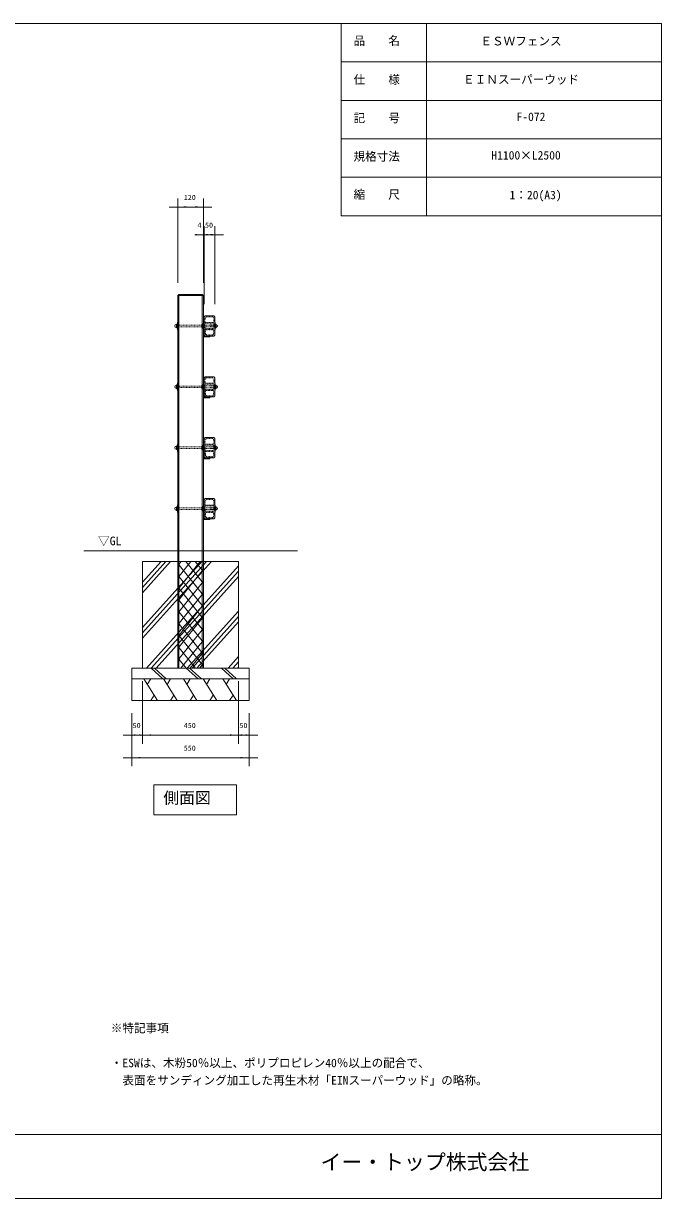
# Model space of a CAD drawing. Units: millimetres, scale not verified. Extents: x -3900 to 3900, y -2750 to 2750.
# Drawn here: x 912 to 3900, y -2750 to 2750 of the extents above; entities that cross this region are included whole.
import ezdxf
from ezdxf.enums import TextEntityAlignment as Align

# ---------------------------------------------------------------- set-up
doc = ezdxf.new("R2010")
doc.units = ezdxf.units.MM
doc.header["$LTSCALE"] = 20
doc.linetypes.add('USER5', pattern=[0.208282, 0.069427, -0.138855])
doc.layers.add('0-1_IMPORTED', color=30, linetype='Continuous', lineweight=18)
doc.styles.add('ＭＳ ゴシック', font='')
doc.styles.get('ＭＳ ゴシック').set_extended_font_data('MS Gothic')

msp = doc.modelspace()

# ---------------------------------------------------------------- linework, layer by layer
at = {"layer": '0-1_IMPORTED'}
for p, q in [((2400, 2750), (2400, 1850)), ((2800, 2750), (2800, 1850)), ((3900, 2570), (2400, 2570)), ((3900, 2390), (2400, 2390)), ((3900, 2210), (2400, 2210)), ((3900, 2030), (2400, 2030)), ((3900, 1850), (2400, 1850)), ((1634.5, 1476.73), (1754.5, 1476.73)), ((1639.5, 1481.73), (1639.5, -268.27)), ((1749.5, 1481.73), (1749.5, -268.27)), ((1628, 1341.38), (1628, 1327.08)), ((1628.71, 1334.23), (1632.29, 1334.23)), ((1747, 1337.97), (1752.5, 1337.97)), ((1747, 1330.49), (1752.5, 1330.49)), ((1758.5, 1324.23), (1754.5, 1328.23)), ((1758.5, 1324.23), (1758.5, 1344.23)), ((1814.29, 1334.23), (1810.71, 1334.23)), ((1815, 1328.22), (1815, 1340.24)), ((1628, 1056.38), (1628, 1042.08)), ((1628.71, 1049.23), (1632.29, 1049.23)), ((1747, 1052.97), (1752.5, 1052.97)), ((1747, 1045.49), (1752.5, 1045.49)), ((1758.5, 1039.23), (1758.5, 1059.23)), ((1814.29, 1049.23), (1810.71, 1049.23)), ((1815, 1043.22), (1815, 1055.24)), ((1758.5, 1039.23), (1754.5, 1043.23)), ((1628, 771.38), (1628, 757.08)), ((1758.5, 754.23), (1758.5, 774.23)), ((1815, 758.22), (1815, 770.24)), ((1628.71, 764.23), (1632.29, 764.23)), ((1747, 767.97), (1752.5, 767.97)), ((1747, 760.49), (1752.5, 760.49)), ((1758.5, 754.23), (1754.5, 758.23)), ((1814.29, 764.23), (1810.71, 764.23)), ((1628, 486.38), (1628, 472.08)), ((1628.71, 479.23), (1632.29, 479.23)), ((1747, 482.97), (1752.5, 482.97)), ((1747, 475.49), (1752.5, 475.49)), ((1758.5, 469.23), (1754.5, 473.23)), ((1758.5, 469.23), (1758.5, 489.23)), ((1814.29, 479.23), (1810.71, 479.23)), ((1815, 473.22), (1815, 485.24)), ((2194.5, 281.73), (1194.5, 281.73)), ((1469.5, 85.62), (1601, 231.73)), ((1469.5, -126.51), (1791.92, 231.73)), ((1469.5, 110.37), (1578.73, 231.73)), ((1469.5, -101.77), (1769.65, 231.73)), ((1469.5, 135.12), (1556.46, 231.73)), ((1469.5, -77.02), (1747.37, 231.73)), ((1634.5, 211.22), (1650.91, 231.73)), ((1634.5, 155.97), (1695.11, 231.73)), ((1634.5, 100.73), (1739.3, 231.73)), ((1754.5, 72.84), (1634.5, 222.84)), ((1754.5, 128.09), (1671.58, 231.73)), ((1754.5, 183.33), (1715.78, 231.73)), ((1488.29, -268.27), (1919.5, 210.85)), ((1510.57, -268.27), (1919.5, 186.1)), ((1634.5, 45.49), (1754.5, 195.49)), ((1754.5, 17.6), (1634.5, 167.6)), ((1532.84, -268.27), (1919.5, 161.35)), ((1634.5, -9.75), (1754.5, 140.25)), ((1754.5, -37.64), (1634.5, 112.36)), ((1634.5, -65), (1754.5, 85)), ((1754.5, -92.88), (1634.5, 57.12)), ((1634.5, -120.24), (1754.5, 29.76)), ((1754.5, -148.13), (1634.5, 1.87)), ((1634.5, -175.48), (1754.5, -25.48)), ((1754.5, -203.37), (1634.5, -53.37)), ((1679.21, -268.27), (1919.5, -1.28)), ((1701.49, -268.27), (1919.5, -26.03)), ((1723.76, -268.27), (1919.5, -50.78)), ((1634.5, -230.72), (1754.5, -80.72)), ((1754.5, -258.61), (1634.5, -108.61)), ((1718.03, -268.27), (1634.5, -163.86)), ((1648.66, -268.27), (1754.5, -135.97)), ((1673.84, -268.27), (1634.5, -219.1)), ((1692.85, -268.27), (1754.5, -191.21)), ((1870.13, -268.27), (1919.5, -213.41)), ((1509.54, -268.27), (1564.54, -318.27)), ((1525.1, -268.27), (1580.1, -318.27)), ((1674.54, -268.27), (1729.54, -318.27)), ((1690.1, -268.27), (1745.1, -318.27)), ((1737.05, -268.27), (1754.5, -246.45)), ((1839.54, -268.27), (1894.54, -318.27)), ((1855.1, -268.27), (1910.1, -318.27)), ((1892.41, -268.27), (1919.5, -238.16)), ((1914.68, -268.27), (1919.5, -262.91)), ((1539.54, -418.27), (1476.03, -318.27)), ((1491.91, -343.27), (1507.79, -318.27)), ((1631.94, -418.27), (1568.43, -318.27)), ((1584.31, -343.27), (1600.19, -318.27)), ((1724.34, -418.27), (1660.83, -318.27)), ((1676.71, -343.27), (1692.59, -318.27)), ((1816.74, -418.27), (1753.23, -318.27)), ((1769.11, -343.27), (1784.99, -318.27)), ((1909.14, -418.27), (1845.63, -318.27)), ((1861.51, -343.27), (1877.39, -318.27)), ((1523.66, -393.27), (1507.79, -418.27)), ((1616.06, -393.27), (1600.19, -418.27)), ((1708.46, -393.27), (1692.59, -418.27)), ((1800.86, -393.27), (1784.99, -418.27)), ((1893.26, -393.27), (1877.39, -418.27)), ((-3900, -2450), (3900, -2450))]:
    msp.add_line(p, q, dxfattribs=at)
at = {"layer": '0-1_IMPORTED', "color": 1}
for p, q in [((1634.5, 1536.43), (1634.5, 1931)), ((1754.5, 1536.43), (1754.5, 1931)), ((1594.5, 1891), (1634.5, 1891)), ((1634.5, 1891), (1754.5, 1891)), ((1754.5, 1891), (1794.5, 1891)), ((1714.5, 1761), (1754.5, 1761)), ((1718.5, 1761), (1758.5, 1761)), ((1754.5, 1761), (1726.83, 1761)), ((1754.5, 1536.43), (1754.5, 1801)), ((1754.5, 1761), (1758.5, 1761)), ((1758.5, 1436.73), (1758.5, 1801)), ((1758.5, 1436.73), (1758.5, 1801)), ((1758.5, 1761), (1808.5, 1761)), ((1758.5, 1761), (1798.5, 1761)), ((1808.5, 1436.73), (1808.5, 1801)), ((1808.5, 1761), (1848.5, 1761)), ((1469.5, -328.27), (1469.5, -621)), ((1469.5, -328.27), (1469.5, -621)), ((1919.5, -328.27), (1919.5, -621)), ((1919.5, -328.27), (1919.5, -621)), ((1419.5, -478.27), (1419.5, -621)), ((1419.5, -478.27), (1419.5, -727)), ((1969.5, -478.27), (1969.5, -621)), ((1969.5, -478.27), (1969.5, -727)), ((1379.5, -581), (1419.5, -581)), ((1419.5, -581), (1469.5, -581)), ((1429.5, -581), (1469.5, -581)), ((1469.5, -581), (1509.5, -581)), ((1469.5, -581), (1919.5, -581)), ((1879.5, -581), (1919.5, -581)), ((1919.5, -581), (1959.5, -581)), ((1919.5, -581), (1969.5, -581)), ((1969.5, -581), (2009.5, -581)), ((1419.5, -687), (1379.5, -687)), ((1969.5, -687), (1419.5, -687)), ((2009.5, -687), (1969.5, -687))]:
    msp.add_line(p, q, dxfattribs=at)
at = {"layer": '0-1_IMPORTED', "linetype": 'USER5'}
for p, q in [((1790, 1342.23), (1790, 1326.23)), ((1790, 1057.23), (1790, 1041.23)), ((1790, 772.23), (1790, 756.23)), ((1790, 487.23), (1790, 471.23))]:
    msp.add_line(p, q, dxfattribs=at)
at = {"layer": '0-1_IMPORTED'}
for points in [[(-3900, 2750), (3900, 2750), (3900, -2750), (-3900, -2750)], [(1639.5, 1481.73), (1749.5, 1481.73), (1754.5, 1476.43), (1754.5, -268.27), (1634.5, -268.27), (1634.5, 1476.43)], [(1763.5, 1381.73), (1803.5, 1381.73), (1808.5, 1376.73), (1808.5, 1291.73), (1803.5, 1286.73), (1763.5, 1286.73), (1758.5, 1291.73), (1758.5, 1376.73)], [(1628, 1343.23), (1633, 1343.23), (1633, 1325.23), (1628, 1325.23)], [(1633, 1351.73), (1634.5, 1351.73), (1634.5, 1316.73), (1633, 1316.73)], [(1747, 1340.43), (1747.75, 1341.73), (1752.5, 1341.73), (1752.5, 1326.73), (1747.75, 1326.73), (1747, 1328.03)], [(1752.5, 1324.23), (1754.5, 1324.23), (1754.5, 1344.23), (1752.5, 1344.23)], [(1754.5, 1362.73), (1754.5, 1282.73), (1784.5, 1282.73), (1784.5, 1286.73), (1758.5, 1286.73), (1758.5, 1362.73)], [(1808.5, 1350.23), (1810, 1350.23), (1810, 1318.23), (1808.5, 1318.23)], [(1810, 1342.23), (1815, 1342.23), (1815, 1326.23), (1810, 1326.23)], [(1628, 1058.23), (1633, 1058.23), (1633, 1040.23), (1628, 1040.23)], [(1633, 1066.73), (1634.5, 1066.73), (1634.5, 1031.73), (1633, 1031.73)], [(1747, 1055.43), (1747.75, 1056.73), (1752.5, 1056.73), (1752.5, 1041.73), (1747.75, 1041.73), (1747, 1043.03)], [(1752.5, 1039.23), (1754.5, 1039.23), (1754.5, 1059.23), (1752.5, 1059.23)], [(1754.5, 1077.73), (1754.5, 997.73), (1784.5, 997.73), (1784.5, 1001.73), (1758.5, 1001.73), (1758.5, 1077.73)], [(1763.5, 1096.73), (1803.5, 1096.73), (1808.5, 1091.73), (1808.5, 1006.73), (1803.5, 1001.73), (1763.5, 1001.73), (1758.5, 1006.73), (1758.5, 1091.73)], [(1808.5, 1065.23), (1810, 1065.23), (1810, 1033.23), (1808.5, 1033.23)], [(1810, 1057.23), (1815, 1057.23), (1815, 1041.23), (1810, 1041.23)], [(1628, 773.23), (1633, 773.23), (1633, 755.23), (1628, 755.23)], [(1633, 781.73), (1634.5, 781.73), (1634.5, 746.73), (1633, 746.73)], [(1747, 770.43), (1747.75, 771.73), (1752.5, 771.73), (1752.5, 756.73), (1747.75, 756.73), (1747, 758.03)], [(1752.5, 754.23), (1754.5, 754.23), (1754.5, 774.23), (1752.5, 774.23)], [(1754.5, 792.73), (1754.5, 712.73), (1784.5, 712.73), (1784.5, 716.73), (1758.5, 716.73), (1758.5, 792.73)], [(1763.5, 811.73), (1803.5, 811.73), (1808.5, 806.73), (1808.5, 721.73), (1803.5, 716.73), (1763.5, 716.73), (1758.5, 721.73), (1758.5, 806.73)], [(1808.5, 780.23), (1810, 780.23), (1810, 748.23), (1808.5, 748.23)], [(1810, 772.23), (1815, 772.23), (1815, 756.23), (1810, 756.23)], [(1633, 496.73), (1634.5, 496.73), (1634.5, 461.73), (1633, 461.73)], [(1754.5, 507.73), (1754.5, 427.73), (1784.5, 427.73), (1784.5, 431.73), (1758.5, 431.73), (1758.5, 507.73)], [(1763.5, 526.73), (1803.5, 526.73), (1808.5, 521.73), (1808.5, 436.73), (1803.5, 431.73), (1763.5, 431.73), (1758.5, 436.73), (1758.5, 521.73)], [(1808.5, 495.23), (1810, 495.23), (1810, 463.23), (1808.5, 463.23)], [(1628, 488.23), (1633, 488.23), (1633, 470.23), (1628, 470.23)], [(1747, 485.43), (1747.75, 486.73), (1752.5, 486.73), (1752.5, 471.73), (1747.75, 471.73), (1747, 473.03)], [(1752.5, 469.23), (1754.5, 469.23), (1754.5, 489.23), (1752.5, 489.23)], [(1810, 487.23), (1815, 487.23), (1815, 471.23), (1810, 471.23)], [(1469.5, 231.73), (1919.5, 231.73), (1919.5, -268.27), (1469.5, -268.27)], [(1419.5, -268.27), (1969.5, -268.27), (1969.5, -318.27), (1419.5, -318.27)], [(1419.5, -318.27), (1969.5, -318.27), (1969.5, -418.27), (1419.5, -418.27)], [(1521.86, -814.27), (1910, -814.27), (1910, -954.27), (1521.86, -954.27)]]:
    msp.add_lwpolyline(points, close=True, dxfattribs=at)
at = {"layer": '0-1_IMPORTED', "linetype": 'USER5'}
for points in [[(1803.5, 1371.73), (1803.5, 1350.73), (1763.5, 1350.73), (1763.5, 1371.73), (1768.5, 1376.73), (1798.5, 1376.73)], [(1634.5, 1337.69), (1753.85, 1337.69), (1753.85, 1330.77), (1634.5, 1330.77)], [(1753.85, 1338.23), (1758.5, 1342.88), (1758.5, 1325.58), (1753.85, 1330.23)], [(1754.5, 1338.23), (1808.5, 1338.23), (1808.5, 1330.23), (1754.5, 1330.23)], [(1803.5, 1346.73), (1803.5, 1321.73), (1763.5, 1321.73), (1763.5, 1346.73)], [(1803, 1338.23), (1789.5, 1338.23), (1789.5, 1330.23), (1803, 1330.23)], [(1803.5, 1296.73), (1803.5, 1317.73), (1763.5, 1317.73), (1763.5, 1296.73), (1768.5, 1291.73), (1798.5, 1291.73)], [(1802.5, 1297.15), (1802.5, 1316.73), (1764.5, 1316.73), (1764.5, 1297.15), (1768.91, 1292.73), (1798.09, 1292.73)], [(1634.5, 1052.69), (1753.85, 1052.69), (1753.85, 1045.77), (1634.5, 1045.77)], [(1753.85, 1053.23), (1758.5, 1057.88), (1758.5, 1040.58), (1753.85, 1045.23)], [(1754.5, 1053.23), (1808.5, 1053.23), (1808.5, 1045.23), (1754.5, 1045.23)], [(1803.5, 1086.73), (1803.5, 1065.73), (1763.5, 1065.73), (1763.5, 1086.73), (1768.5, 1091.73), (1798.5, 1091.73)], [(1803.5, 1061.73), (1803.5, 1036.73), (1763.5, 1036.73), (1763.5, 1061.73)], [(1803, 1053.23), (1789.5, 1053.23), (1789.5, 1045.23), (1803, 1045.23)], [(1803.5, 1011.73), (1803.5, 1032.73), (1763.5, 1032.73), (1763.5, 1011.73), (1768.5, 1006.73), (1798.5, 1006.73)], [(1802.5, 1012.15), (1802.5, 1031.73), (1764.5, 1031.73), (1764.5, 1012.15), (1768.91, 1007.73), (1798.09, 1007.73)], [(1753.85, 768.23), (1758.5, 772.88), (1758.5, 755.58), (1753.85, 760.23)], [(1803.5, 801.73), (1803.5, 780.73), (1763.5, 780.73), (1763.5, 801.73), (1768.5, 806.73), (1798.5, 806.73)], [(1803.5, 776.73), (1803.5, 751.73), (1763.5, 751.73), (1763.5, 776.73)], [(1634.5, 767.69), (1753.85, 767.69), (1753.85, 760.77), (1634.5, 760.77)], [(1754.5, 768.23), (1808.5, 768.23), (1808.5, 760.23), (1754.5, 760.23)], [(1803.5, 726.73), (1803.5, 747.73), (1763.5, 747.73), (1763.5, 726.73), (1768.5, 721.73), (1798.5, 721.73)], [(1802.5, 727.15), (1802.5, 746.73), (1764.5, 746.73), (1764.5, 727.15), (1768.91, 722.73), (1798.09, 722.73)], [(1803, 768.23), (1789.5, 768.23), (1789.5, 760.23), (1803, 760.23)], [(1803.5, 516.73), (1803.5, 495.73), (1763.5, 495.73), (1763.5, 516.73), (1768.5, 521.73), (1798.5, 521.73)], [(1634.5, 482.69), (1753.85, 482.69), (1753.85, 475.77), (1634.5, 475.77)], [(1753.85, 483.23), (1758.5, 487.88), (1758.5, 470.58), (1753.85, 475.23)], [(1754.5, 483.23), (1808.5, 483.23), (1808.5, 475.23), (1754.5, 475.23)], [(1803.5, 491.73), (1803.5, 466.73), (1763.5, 466.73), (1763.5, 491.73)], [(1803.5, 441.73), (1803.5, 462.73), (1763.5, 462.73), (1763.5, 441.73), (1768.5, 436.73), (1798.5, 436.73)], [(1802.5, 442.15), (1802.5, 461.73), (1764.5, 461.73), (1764.5, 442.15), (1768.91, 437.73), (1798.09, 437.73)], [(1803, 483.23), (1789.5, 483.23), (1789.5, 475.23), (1803, 475.23)]]:
    msp.add_lwpolyline(points, close=True, dxfattribs=at)
at = {"layer": '0-1_IMPORTED'}
for points in [[(1758.5, 1344.23), (1754.5, 1340.23), (1754.5, 1328.23)], [(1758.5, 1059.23), (1754.5, 1055.23), (1754.5, 1043.23)], [(1758.5, 774.23), (1754.5, 770.23), (1754.5, 758.23)], [(1758.5, 489.23), (1754.5, 485.23), (1754.5, 473.23)]]:
    msp.add_lwpolyline(points, dxfattribs=at)
for centre, radius, start, end in [((1628, 1334.23), 7.15, 90, 180), ((1628, 1334.23), 7.15, 180, 270), ((1815, 1334.23), 6.01, 0, 90), ((1815, 1334.23), 6.01, 270, 360), ((1628, 1049.23), 7.15, 90, 180), ((1628, 1049.23), 7.15, 180, 270), ((1815, 1049.23), 6.01, 0, 90), ((1815, 1049.23), 6.01, 270, 360), ((1628, 764.23), 7.15, 90, 180), ((1815, 764.23), 6.01, 0, 90), ((1628, 764.23), 7.15, 180, 270), ((1815, 764.23), 6.01, 270, 360), ((1628, 479.23), 7.15, 90, 180), ((1628, 479.23), 7.15, 180, 270), ((1815, 479.23), 6.01, 0, 90), ((1815, 479.23), 6.01, 270, 360)]:
    msp.add_arc(centre, radius, start, end, dxfattribs=at)
at = {"layer": '0-1_IMPORTED', "color": 1}
for points in [[(1634.5, 1891), (1674.5, 1894.5), (1674.5, 1887.5)], [(1754.5, 1891), (1714.5, 1887.5), (1714.5, 1894.5)], [(1758.5, 1761), (1718.5, 1757.5), (1718.5, 1764.5)], [(1754.5, 1761), (1794.5, 1764.5), (1794.5, 1757.5)], [(1758.5, 1761), (1798.5, 1764.5), (1798.5, 1757.5)], [(1808.5, 1761), (1768.5, 1757.5), (1768.5, 1764.5)], [(1419.5, -581), (1459.5, -577.5), (1459.5, -584.5)], [(1469.5, -581), (1429.5, -584.5), (1429.5, -577.5)], [(1469.5, -581), (1509.5, -577.5), (1509.5, -584.5)], [(1919.5, -581), (1879.5, -584.5), (1879.5, -577.5)], [(1919.5, -581), (1959.5, -577.5), (1959.5, -584.5)], [(1969.5, -581), (1929.5, -584.5), (1929.5, -577.5)], [(1419.5, -687), (1459.5, -683.5), (1459.5, -690.5)], [(1969.5, -687), (1929.5, -690.5), (1929.5, -683.5)]]:
    msp.add_solid(points, dxfattribs=at)

# ---------------------------------------------------------------- texts
at = {"layer": '0-1_IMPORTED', "color": 7, "style": 'ＭＳ ゴシック'}
for s, height, p in [('品\u3000\u3000名', 39.81, (2457.74, 2637.38)), ('ＥＳＷフェンス', 39.81, (3051.99, 2635.44)), ('仕\u3000\u3000様', 39.81, (2457.74, 2455.44)), ('ＥＩＮスーパーウッド', 39.81, (2971, 2456.04)), ('記\u3000\u3000号', 39.81, (2457.74, 2275.44)), ('F-072', 39.81, (3220.9, 2281.35)), ('規格寸法', 39.81, (2457.74, 2095.44)), ('H1100×L2500', 39.81, (3103.07, 2101.35)), ('120', 23.88, (1662.75, 1916.93)), ('縮\u3000\u3000尺', 39.81, (2457.74, 1917.38)), ('1：20(A3)', 39.81, (3188.47, 1915.44)), ('4', 23.88, (1726.83, 1786.93)), ('50', 23.88, (1762.33, 1786.93)), ('▽GL', 40.52, (1260.28, 295.57)), ('50', 23.88, (1423.33, -555.07)), ('450', 23.88, (1662.75, -555.07)), ('50', 23.88, (1923.33, -555.07)), ('550', 23.88, (1662.75, -661.07)), ('側面図', 54.26, (1566.94, -917.75)), ('※特記事項', 39.81, (1321.03, -1984.52)), ('・ESWは、木粉50％以上、ポリプロピレン40％以上の配合で、', 39.81, (1321.03, -2147.41)), ('  表面をサンディング加工した再生木材「EINスーパーウッド」の略称。', 39.81, (1321.03, -2228.85)), ('イー・トップ株式会社', 71.65, (2303.11, -2636.38))]:
    msp.add_text(s, height=height, dxfattribs=at).set_placement(p, align=Align.BOTTOM_LEFT)

doc.saveas('drawing.dxf')
